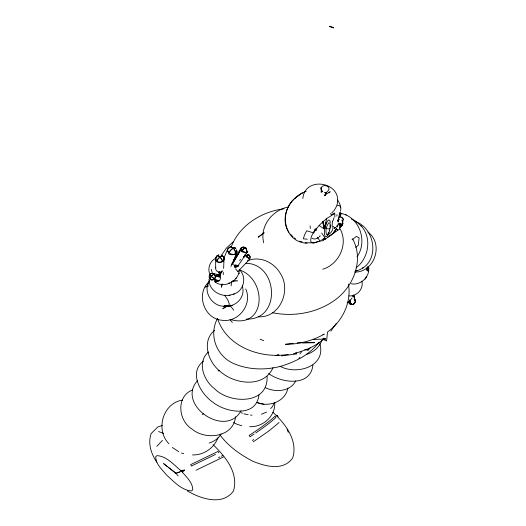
<?xml version="1.0" encoding="UTF-8"?>
<svg xmlns="http://www.w3.org/2000/svg" width="526" height="526" viewBox="0 0 526 526"><rect width="100%" height="100%" fill="white"/><g stroke="black" fill="none" stroke-linecap="round" stroke-linejoin="round"><path stroke-width="0.79" d="M239.396 269.45C239.461 280.687 224.392 289.044 215.206 282.067M223.221 274.664L223.287 272.35M217.304 255.833C219.276 255.202 222.366 259.423 222.38 261.816C224.563 260.903 224.641 257.339 222.676 255.787A4.287 1.433 -46.5 0 0 219.842 257.023L216.659 260.607L217.087 261.987C219.408 263.381 222.853 262.132 223.852 259.647A4.188 3.728 0 0 0 223.537 256.813L221.058 254.998M223.629 268.392L224.03 258.687M277.82 416.842L277.846 416.178L276.235 415.218M236.772 252.736C234.977 256.142 227.462 254.032 227.304 249.613L228.133 248.851M234.662 254.4L232.288 254.768L229.888 254.433L228.882 254.025L228.402 252.789C230.053 250.928 233.038 246.602 235.773 248.265L235.832 248.601M235.641 253.973L235.687 253.026A5.036 3.189 60.6 0 0 230.118 246.911L227.686 249.015L224.017 257.871M330.216 227.317L330.039 223.589L329.703 222.952L328.737 222.892C326.278 226.009 325.193 230.815 326.541 234.596L327.501 234.655L328.632 233.143M330.473 224.957L329.552 230.782M340.592 224.661L340.355 224.181L340.986 223.622L341.091 225.93L340.48 227.028L339.711 227.022A1.848 0.598 -48.2 0 1 340.21 225.818L340.815 225.115A1.729 0.559 -48.2 0 1 341.966 224.411L342.222 224.615A1.848 0.598 -48.2 0 1 341.703 225.799L340.48 227.028M249.179 255.952L249.114 255.117L248.594 254.9A3.373 1.19 -48.4 0 0 247.187 255.564L246.648 256.004L244.971 254.742M267.07 376.445C268.53 405.119 229.283 404.047 214.319 388.53C203.575 380.291 196.665 362 208.572 351.92M274.782 402.844C275.453 416.283 262.684 427.401 249.64 426.671M247.154 252.158L246.562 252.598L243.446 252.27L241.743 251.698L241.519 250.698C242.604 249.699 245.123 246.773 246.438 248.542M336.877 216.12L336.988 214.582M258.963 394.954C256.34 417.966 225.858 412.805 212.741 402.127C200.584 393.75 188.216 372.355 203.588 361.086M312.911 365.031C310.695 386.985 281.673 383.336 268.622 373.506M332.478 221.137L332.097 225.7L332.458 227.114L333.767 226.436M215.167 277.228C216.081 274.151 211.702 271.817 209.821 274.552A3.373 0.592 40.2 0 0 210.334 275.446L214.365 279.056C216.061 278.044 215.673 274.519 213.845 274.25A3.373 1.078 -46.4 0 0 212.28 275.302L210.413 277.518A3.373 1.078 -46.4 0 0 209.979 278.839C212.313 282.107 216.193 276.827 215.127 277.353M235.609 248.68L235.635 248.364A5.036 1.736 -46.9 0 0 233.36 248.173L230.704 246.786L229.415 247.259L229.06 247.897M249.166 255.814L249.212 255.458M355.096 300.524L353.663 295.158C353.86 296.71 357.009 303.088 353.709 303.509M235.536 416.737C233.781 437.047 206.047 440.683 192.424 429.374C178.215 421.076 175.631 396.433 192.667 389.871M367.595 266.761L368.456 271.521L366.865 270.121L368.759 268.832L367.996 267.938L368.509 266.439C370.593 276.374 360.889 285.776 351.02 283.77M320.913 188.946L321.077 187.493L321.241 192.181M337.508 225.463L338.04 225.049M231.085 285.907L231.828 281.357M302.864 198.447C304.732 175.474 343.261 181.884 336.982 204.969M337.942 220.407L338.172 221.808L338.093 220.065L339.849 212.34L341.045 213.589L340.164 217.291M209.591 280.739C201.78 291.772 213.26 308.335 226.081 305.961M324.996 227.252L326.383 222.215L324.627 228.106L328.408 228.928L330.058 228.567M224.47 305.928L226.443 306.329L229.093 305.895C229.908 301.885 226.686 298.341 224.576 295.231M287.926 387.997C285.467 401.89 268.306 407.657 256.313 402.298L259.423 403.1M328.901 232.827L327.35 235.904L325.818 236.97L325.193 236.634C323.28 231.289 324.825 224.497 328.303 220.085L329.664 220.17L330.427 222.465M246.891 251.237L246.996 252.533L246.188 253.44C248.436 251.02 244.551 244.366 241.349 248.213M246.332 253.032L246.904 252.539L246.332 253.118M245.977 252.605L244.32 252.072M246.562 252.598L246.786 251.796A3.833 3.261 80.1 0 0 242.696 247.128L240.993 248.029L233.255 260.857M334.174 213.918L326.81 218.415L323.885 228.764L319.124 225.476C315.482 230.112 310.097 235.207 310.754 241.592L311.971 242.742L314.114 242.88L320.341 241.072L322.826 239.1M221.361 270.975L219.947 275.867L220.348 276.676A3.57 3.32 -76.8 0 1 215.055 280.772L217.284 281.298M340.513 211.281C341.722 207.441 339.678 203.167 337.574 200.031M231.23 246.904C239.369 225.299 261.718 211.518 283.994 208.815M324.877 195.567L326.192 192.385L324.91 195.659M329.624 230.454L328.152 234.576M332.754 221.229L334.109 217.56M353.761 303.443L354.544 303.14L353.038 304.39M338.152 220.69L338.803 219.533M221.827 261.882L218.625 262.132L216.147 260.324A4.188 3.728 0 0 1 215.831 257.484L215.903 257.352M222.899 270.791A3.991 3.55 0 0 1 221.446 271.916L219.947 275.867L218.474 275.94M214.621 278.741L214.864 278.096L214.634 278.754M354.853 302.877C355.924 302.404 354.511 298.485 355.043 300.412L354.748 299.807M209.236 276.15L210.288 274.224M230.907 266.504L236.845 252.618A4.925 3.412 22.5 0 0 236.345 249.824L236.976 251.961L235.569 254.781L235.563 254.426L235.102 254.617L235.267 251.375L233.36 248.173A5.036 1.736 -46.9 0 0 229.487 251.829L228.948 252.684L228.185 251.803A4.925 3.412 22.5 0 1 227.686 249.015L227.758 248.897M333.964 231.558L334.188 231.973L334.983 231.157L336.088 229.132M217.468 318.539C208.408 335.305 216.574 356.345 234.044 363.709C248.91 369.956 265.485 370.317 280.963 366.227C295.441 361.842 309.886 354.623 319.085 342.196M222.846 261.488L223.852 259.647M313.7 233.018L314.64 230.875M240.993 410.747C225.878 438.888 175.756 404.731 197.487 380.673M332.57 229.119L333.168 227.778M295.783 380.798C290.352 391.811 275.368 392.541 265.387 387.721M232.275 264.322L241.02 249.337L232.67 263.644M338.113 220.072L341.045 213.589L340.092 214.779M209.21 275.854L209.907 274.454M209.841 281.015C195.383 292.607 203.45 318.546 221.808 320.249C238.469 322.925 252.717 304.383 245.754 288.971M223.787 259.785L222.708 261.567M324.963 195.652L326.528 192.371C335.562 185.211 316.474 181.957 322.642 191.812M342.143 224.477L342.886 222.912L342.11 223.109L342.222 224.615M248.995 258.923C250.521 259.496 246.267 255.143 244.984 255.038M249.35 258.733L246.194 256.944L246.096 256.109L246.733 255.623L248.864 254.919M249.594 259.068L249.916 258.397A3.373 3.136 -32.3 0 0 249.909 256.274L249.114 255.117L247.687 254.406M273.047 367.674C263.638 388.642 233.866 384.289 219.566 370.902C207.961 361.579 201.425 341.085 214.562 330.341M321.919 340.375C319.413 347.252 313.351 352.525 306.323 354.412M238.252 266.005L237.883 265.538L238.252 266.005L234.964 265.952L234.353 267.004L238.252 266.005L238.791 264.913L238.462 264.782M336.245 228.659L334.983 231.157L334.733 230.769M215.831 257.484L217.192 255.629A4.287 1.341 50.2 0 1 222.143 259.956L222.708 261.284M336.633 206.172L334.095 210.558L331.755 212.912M217.974 437.75C214.089 448.126 203.569 455.352 192.463 454.918M336.883 226.989L337.357 226.088M340.789 226.397L343.031 223.603L341.374 225.233L342.531 224.806L341.959 225.457C340.638 225.378 341.63 225.45 340.46 227.015L340.776 226.791M221.091 433.851C218.711 438.447 214.036 441.551 209.184 443.089M274.625 402.502L272.238 406.894L270.666 408.564M211.748 275.828L213.096 274.769L214.654 274.388L212.905 273.31L210.531 273.875L211.255 273.5M335.095 231.019L335.785 229.836M219.585 271.429L219.947 275.867L219.362 275.197L219.48 276.729L215.397 275.591L219.822 277.32L219.362 275.197L218.625 274.723A3.57 3.32 -76.8 0 0 216.929 274.454M234.964 265.952L234.353 267.004L236.22 266.117M365.031 279.168L366.458 276.775M240.783 248.344L241.118 248.285L240.783 248.344A3.741 1.453 33.5 0 0 241.454 249.942L244.445 252.145M332.662 229.711L330.887 232.683L327.783 235.148M221.577 255.228L226.331 248.121L233.544 241.519M357.009 256.773C366.826 243.111 361.171 221.545 345.727 214.792M336.153 323.529L330.808 331.183M340.703 226.325L341.834 225.167L340.197 227.166M210.078 274.493L209.545 275.42M239.152 264.256L246.904 252.539M327.823 234.379L328.974 232.67M314.587 229.612L316.001 228.895L313.279 232.86L306.724 230.71L304.442 235.135L303.364 238.83L307.342 239.198M235.28 266.064L236.069 264.926M316.001 228.895L314.292 231.164L316.843 230M348.455 301.28L349.093 303.121L350.428 304.317L352.92 304.449L354.3 303.377M299.912 353.978L301.72 351.624M350.415 300.103L352.045 297.986M239.613 260.515L240.553 259.311M340.355 224.181L339.691 223.142L339.737 224.839L339.185 225.536L341.525 226.2L339.586 227.712M340.23 225.832L340.513 225.47L341.091 225.93L340.756 226.154M216.982 256.129L215.673 257.911L216.133 260.35M246.319 248.351A3.833 1.341 -47.4 0 0 242.611 249.909L242.052 250.567L241.454 249.942M235.411 267.727L237.035 266.353L235.135 265.413M339.336 219.592L337.83 220.907M210.762 276.972C208.204 278.852 212.248 281.167 213.832 279.332L219.112 280.838L213.832 279.332M323.595 239.81L325.673 238.653M310.564 347.522L308.361 349.948L304.659 349.705M243.459 257.47L245.622 255.149L243.38 257.385M156.761 446.39L162.481 440.387M235.786 267.379L236.476 266.649L236.476 265.755M237.883 271.58L249.594 259.351M243.347 257.503L245.622 255.149L243.433 257.378M302.693 193.003C288.544 199.532 279.562 218.369 288.899 232.229M339.671 227.843L340.072 227.436M217.856 255.294L218.895 254.939L216.982 255.846M319.124 225.476L322.872 221.735L323.885 228.764L326.383 222.215L324.147 228.212L322.872 221.735L326.81 218.415M324.93 227.725L323.885 228.764L324.654 227.995M298.867 358.443L299.932 357.397M355.964 267.885C368.93 258.417 372.29 237.2 360.704 225.444M279.069 422.536L269.069 430.847L253.223 441.827M232.906 281.292L233.675 280.562M235.569 278.727L236.312 278.024M354.965 271.252C380.522 265.564 376.918 229.165 355.293 221.387M182.358 472.131L184.56 470.139L180.78 470.507M353.696 304.087L354.353 303.548M229.842 247.299L228.895 247.654M324.318 238.114L324.818 237.594L321.669 233.038M327.619 237.272L329.848 235.392M295.895 197.506C278.596 210.295 282.955 242.17 307.013 243.242M235.852 264.874L234.622 265.906L234.208 265.038A5.97 2.321 33.5 0 1 233.268 264.749M355.734 247.365L358.239 245.287L359.127 237.831L356.411 236.378L352.006 239.823M328.98 192.753L330.216 191.734L324.384 195.297M354.228 303.443C353.932 305.323 348.751 303.745 349.974 303.956A3.373 1.078 -50 0 0 350.743 303.719M337.56 225.089L338.823 224.063L338.014 222.846M323.792 339.027C315.232 346.68 304.376 350.737 293.475 353.755M208.151 285.092L205.719 287.038L207.191 286.446M225.332 306.842L222.814 308.769L227.58 305.954M324.969 239.1L326.278 238.396L324.121 239.547M264.072 232.788L258.187 237.213L264.013 232.906M339.717 229.099L338.027 230.184M252.381 440.492L253.677 439.532M294.856 198.328L301.365 193.325L306.224 191.267M241.96 247.871L241.401 247.858M336.035 231.525L337.146 230.73M318.894 237.259C317.033 238.745 314.193 239.764 312.082 238.199M341.157 224.845L341.473 224.622L340.822 226.062M298.104 195.863L299.176 195.12M331.143 235.03L327.034 237.87M347.088 302.674L348.837 301.464M321.143 192.148L322.445 191.286M202.221 414.573L203.575 413.719M208 283.803L209 283.185M229.717 305.744L230.513 305.251L226.443 306.329L230.48 305.258M246.346 256.392C247.411 255.452 247.411 257.017 246.313 256.353M352.933 304.455L353.709 304.035M321.932 241.092L323.358 240.25M233.268 294.231C243.735 291.575 247.319 277.064 239.501 269.812M223.655 306.428C235.286 307.546 246.023 297.736 242.249 285.69M216.206 258.082C210.249 260.436 207.507 267.813 209.572 273.698M318.44 241.27L314.114 242.88L305.172 242.729M324.187 239.527L324.897 239.152M362.388 268.043L363.223 267.629M356.582 270.956L357.332 270.588M223.465 456.969L196.073 470.211M215.568 454.392L191.372 466.056L190.688 464.629L218.08 451.387L218.763 452.82M350.651 303.877C349.58 304.442 348.646 302.443 348.587 301.608M218.454 457.633L219.894 456.936M221.341 456.239L222.781 455.542M340.861 225.996L340.901 225.943M181.615 471.303C186.04 476.74 192.772 482.303 192.74 489.857L191.411 490.975C181.391 490.094 173.942 481.612 166.827 475.294C162.396 469.856 155.663 464.287 155.703 456.739L157.031 455.621C167.143 456.298 174.29 465.365 181.615 471.303L184.56 470.139L175.98 473.321L163.579 463.61L167.301 466.523M261.363 414.251L266.623 412.062M205.094 286.946L207.375 286.078M168.537 467.496L175.98 473.321L179.642 471.96M288.629 206.948C272.521 209.835 259.364 226.292 263.717 242.775M322.74 269.233C339.382 264.348 349.027 242.927 339.461 227.811M221.446 271.916L220.802 272.133A4.188 3.728 0 0 1 215.66 268.385A3.991 3.55 0 0 1 215.877 267.543M162.304 425.495L157.925 426.895L151.126 433.562C147.674 443.365 151.192 453.984 156.833 462.209M322.852 334.595L324.253 334.155C312.391 340.776 299.09 344.366 285.46 344.293L293.278 343.261M227.765 306.112L230.513 305.251M209.624 284.04C212.261 292.325 221.913 296.888 230.105 295.112M229.139 295.382L234.353 293.929M247.391 260.771C259.811 255.498 274.381 262.5 280.555 273.822C291.496 290.674 279.635 318.329 258.154 316.751M325.772 192.595L324.259 192.582M217.994 370.915L219.592 370.58M275.558 355.622L279.01 355.024L277.399 354.794M340.48 226.916L340.914 226.851M229.093 305.895L232.321 305.455M227.534 305.876L224.438 306.066L225.956 305.862M281.548 355.924L296.835 353.893L295.921 352.578M182.41 400.115C162.718 403.172 155.229 430.051 168.964 443.786M288.287 354.366C261.12 359.074 226.719 347.009 217.632 318.769M232.564 281.292L237.699 280.838L232.939 280.437M224.438 306.066L226.772 305.882M229.099 305.705L232.209 305.461M313.68 339.467L325.693 338.987L323.556 338.218M354.82 272.087C374.801 272.343 384.026 243.676 367.904 232.104M302.476 342.886L314.614 342.65L297.19 342.742M348.863 295.921C356.661 296.598 363.834 288.998 361.901 281.246M245.767 263.283C278.188 263.447 281.732 320.301 246.418 319.072M336.633 205.324L339.27 205.574L340.736 207.099M272.277 312.694C294.56 317.237 318.874 312.687 336.903 298.571C354.268 284.855 363.854 259.292 352.604 238.85M305.645 349.619L308.361 349.948L307.309 349.652M248.18 414.718L243.913 413.857M250.475 415.027L252.007 415.238M216.008 275.729L215.081 275.466L219.322 276.078L219.48 276.729M247.121 254.334L248.522 254.715M238.252 273.139L239.508 273.329M215.081 275.466L219.283 276.189M212.964 273.421L218.303 274.657M212.846 273.382L213.444 273.52M349.77 300.938L351.223 304.567L349.843 299.728M241.861 251.257L243.623 251.645L241.815 251.034M260.206 403.297L264.013 404.277M323.464 338.369L325.693 338.987M340.953 217.238L342.498 217.942L343.439 219.342M181.516 453.037L183.719 453.662M299.682 241.151L302.036 241.828M241.763 425.725L237.219 424.357L233.61 422.536M210.893 279.635L211.367 279.779L210.38 279.273M351.421 219.072L355.392 220.986L361.789 226.528M340.25 213.017L346.404 215.016M240.619 248.772L241.427 249.968M158.517 431.563L163.599 433.365M260.1 339.211L263.769 340.657M280.029 366.234C296.434 375.38 326.429 366.668 319.847 343.754M240.961 412.64L242.44 413.252M239.508 269.877C267.714 279.648 266.301 330.137 230.033 319.394M322.385 339.033L326.587 340.933L327.54 331.965C342.419 321.386 351.723 302.279 348.429 284.073M178.722 451.67L172.35 447.488M215.844 282.238L214.641 281.62L214.174 280.325M209.664 275.269L209.992 274.638L210.748 275.887M214.424 278.754L211.787 276.9M210.479 279.286L211.176 279.779M222.774 256.208L223.208 256.57L222.097 255.833L219.842 257.023A4.287 1.433 -46.5 0 0 217.014 260.501L216.784 261.113L216.147 260.324M333.451 232.222L333.885 232.459M187.335 490.942C200.715 498.72 222.597 506.229 233.485 490.936C238.922 472.999 225.266 456.279 213.083 444.694M341.131 217.034L342.906 218.625L343.55 220.341M294.244 237.903L295.573 238.765M339.737 224.839L340.125 225.154M366.918 267.201L368.759 268.832M272.882 412.266C285.105 423.43 298.084 440.216 292.772 457.745C283.764 471.368 265.117 466.45 252.651 461.144C240.172 454.681 228.415 446.298 219.973 434.91M339.244 213.181L340.46 214.325L340.657 216.403M293.002 236.93L290.378 234.037M235.543 268.845L237.956 271.541M336.436 228.935L337.495 230.026L336.535 228.777L337.495 230.026L336.66 229.119M354.202 299.209L354.682 299.741M230.23 320.018L232.367 322.477M175.98 473.321L178.13 475.945M249.626 255.721C251.014 256.504 248.837 260.574 249.192 259.43M354.708 299.636L354.248 299.11L354.327 299.537M354.261 299.176L354.695 299.754L353.702 295.02M230.079 305.356L233.689 310.215M317.349 237.2L320.045 241.105M348.699 301.773L348.837 302.562L348.653 301.963M246.944 251.119L247.181 252.112M330.611 213.457L331.176 214.838L334.74 212.984L334.878 216.791M349.56 300.274L351.158 304.547M287.065 429.098L288.261 432.319M218.632 272.008L219.947 275.867L219.27 273.546M367.963 266.919L368.706 269.115M350.835 303.384L351.085 304.081M366.274 268.122L366.865 270.121M211.202 269.259L212.484 273.776M207.717 285.171L208.026 286.519M324.147 228.212L322.872 221.735M209.092 276.834L210.078 279.082L209.131 276.932M310.412 228.488L310.064 225.845M208.934 279.345L209.381 283.12M336.923 225.601L336.942 226.956M215.653 258.444L215.66 267.773M255.735 432.957A43.047 4.445 -32.1 0 0 275.867 417.466L275.032 416.132A43.047 4.445 -32.1 0 1 249.179 435.429L250.014 436.764A43.047 4.445 -32.1 0 0 254.051 434.095M235.05 265.183A5.97 2.321 33.5 0 1 234.78 265.15M231.933 264.157A5.97 2.321 33.5 0 1 231.598 263.98M353.354 295.257A3.57 3.314 -17.3 0 1 352.42 296.776M342.84 221.222L342.577 222.827L341.985 219.894L342.84 221.222M277.07 416.013L277.846 416.178L277.07 416.013M222.123 284.047L221.433 287.183L222.15 284.053M334.963 227.719L334.792 228.231L334.963 227.719M319.703 236.332L320.018 235.996L319.703 236.332M335.259 227.291L334.141 228.205L335.259 227.304M330.939 235.05L330.249 235.549L330.939 235.05M335.088 231.992L331.347 234.754L335.088 231.992M323.917 239.738L323.641 239.928L324.772 239.231L323.917 239.738M323.891 238.778L323.385 239.021L323.891 238.778M229.737 283.198L228.508 283.271L229.737 283.198M218.625 274.723L218.98 274.907L218.625 274.723M333.182 27.391L329.197 26.3L333.523 27.983L333.182 27.391"/></g></svg>
